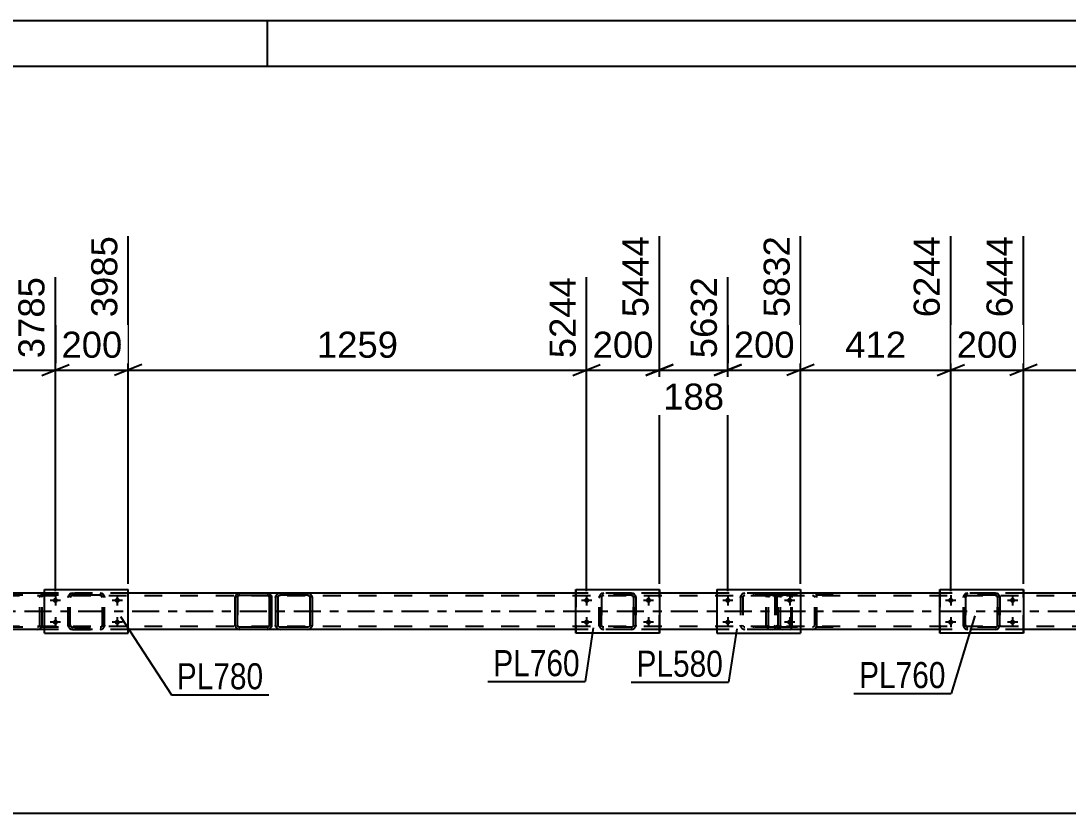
# Model space of a CAD drawing. Header units: millimetres. Extents: x -36 to 805, y -409 to 185.
# Drawn here: x 148.1 to 263.1, y 98.3 to 185.3 of the extents above; entities that cross this region are included whole.
import ezdxf

# ---------------------------------------------------------------- set-up
doc = ezdxf.new("R2010")
doc.units = ezdxf.units.MM
doc.linetypes.add('DXK_LINE_DOT2', pattern=[3.9198, 1.9599, -1.9599])
doc.linetypes.add('DXK_LINE_DOT3', pattern=[5.9187, 2.979, -0.9799, 0.9799, -0.9799])
doc.styles.add('Arial', font='ARIAL.TTF', dxfattribs={"height": 0.2})
doc.styles.add('Arial Narrow', font='ARIALN.TTF', dxfattribs={"height": 0.2})

# ---------------------------------------------------------------- blocks, each defined once
blk = doc.blocks.new('Unknown-203724355-1135')
at = {"color": 5, "linetype": 'Continuous'}
for p, q in [((805.14, 185.3), (-35.86, 185.3)), ((175.14, 180.3), (175.14, 185.3)), ((800.14, 180.3), (-30.86, 180.3))]:
    blk.add_line(p, q, dxfattribs=at)
blk = doc.blocks.new('Part-203724355-2757 - 2525')
at = {"color": 2, "linetype": 'Continuous'}
for p, q in [((209.01, 118.05), (209.01, 122.85)), ((209.01, 122.85), (209.01, 122.85)), ((209.01, 122.85), (218.21, 122.85)), ((218.21, 122.85), (218.21, 118.05)), ((209.01, 118.05), (209.01, 118.05)), ((218.21, 118.05), (209.01, 118.05))]:
    blk.add_line(p, q, dxfattribs=at)
at = {"color": 7, "linetype": 'DXK_LINE_DOT2'}
for p, q in [((209.01, 122.85), (209.01, 118.05)), ((209.01, 122.85), (209.01, 122.85)), ((218.21, 118.05), (218.21, 122.85)), ((209.01, 118.05), (209.01, 118.05))]:
    blk.add_line(p, q, dxfattribs=at)
blk = doc.blocks.new('Part-203724355-2629 - 2525')
at = {"color": 7, "linetype": 'DXK_LINE_DOT2'}
for p, q in [((232.54, 122.45), (228.48, 122.45)), ((232.54, 122.21), (228.48, 122.21)), ((229.98, 122.16), (229.95, 121.97)), ((229.95, 118.93), (229.95, 121.97)), ((230.2, 121.97), (230.22, 122.07)), ((230.2, 118.93), (230.2, 121.97)), ((230.22, 122.07), (230.27, 122.14)), ((230.45, 122.45), (230.26, 122.42)), ((230.27, 122.14), (230.35, 122.2)), ((230.35, 122.2), (230.45, 122.21)), ((231.26, 122.21), (231.26, 122.45)), ((232.64, 122.42), (232.54, 122.45)), ((232.54, 122.21), (232.59, 122.2)), ((232.59, 122.2), (232.64, 122.14)), ((232.73, 122.31), (232.64, 122.42)), ((232.64, 122.14), (232.67, 122.07)), ((232.67, 122.07), (232.68, 121.97)), ((232.68, 118.93), (232.68, 121.97)), ((232.79, 122.16), (232.73, 122.31)), ((232.81, 121.97), (232.79, 122.16)), ((232.81, 118.93), (232.81, 121.97)), ((232.54, 118.69), (228.48, 118.69)), ((229.95, 118.93), (229.98, 118.75)), ((230.22, 118.84), (230.2, 118.93)), ((230.27, 118.77), (230.22, 118.84)), ((230.35, 118.71), (230.27, 118.77)), ((230.45, 118.69), (230.35, 118.71)), ((231.26, 118.45), (231.26, 118.69)), ((232.59, 118.71), (232.54, 118.69)), ((232.64, 118.77), (232.59, 118.71)), ((232.67, 118.84), (232.64, 118.77)), ((232.64, 118.49), (232.73, 118.6)), ((232.68, 118.93), (232.67, 118.84)), ((232.73, 118.6), (232.79, 118.75)), ((232.79, 118.75), (232.81, 118.93)), ((232.54, 118.45), (228.48, 118.45)), ((230.26, 118.49), (230.45, 118.45)), ((232.54, 118.45), (232.64, 118.49))]:
    blk.add_line(p, q, dxfattribs=at)
for centre, start, end in [((230.43, 121.96), 111.1941, 156.1506), ((230.43, 118.95), 203.8494, 248.8059)]:
    blk.add_arc(centre, 0.492, start, end, dxfattribs=at)
blk = doc.blocks.new('Part-203724355-2536 - 2525')
at = {"color": 2, "linetype": 'Continuous'}
for p, q in [((171.6, 121.97), (171.64, 122.16)), ((171.6, 121.97), (171.61, 121.97)), ((171.6, 118.93), (171.6, 121.97)), ((171.64, 122.16), (171.61, 121.97)), ((171.61, 118.93), (171.61, 121.97)), ((171.85, 121.97), (171.87, 122.07)), ((171.85, 118.93), (171.85, 121.97)), ((171.87, 122.07), (171.92, 122.14)), ((171.9, 122.42), (172.08, 122.45)), ((172.09, 122.45), (171.9, 122.42)), ((171.9, 122.42), (171.9, 122.42)), ((171.92, 122.14), (172, 122.2)), ((172, 122.2), (172.09, 122.21)), ((175.13, 122.45), (172.08, 122.45)), ((172.09, 122.21), (175.13, 122.21)), ((175.21, 122.2), (175.12, 122.21)), ((175.31, 122.42), (175.13, 122.45)), ((175.13, 122.21), (175.22, 122.2)), ((175.21, 122.2), (175.22, 122.2)), ((175.29, 122.14), (175.21, 122.2)), ((175.22, 122.2), (175.3, 122.14)), ((175.34, 122.07), (175.29, 122.14)), ((175.3, 122.14), (175.35, 122.07)), ((175.36, 121.97), (175.34, 122.07)), ((175.35, 122.07), (175.37, 121.97)), ((175.37, 121.97), (175.36, 121.97)), ((175.36, 121.97), (175.36, 118.93)), ((175.37, 118.93), (175.37, 121.97)), ((175.61, 121.97), (175.57, 122.16)), ((175.61, 118.93), (175.61, 121.97)), ((171.61, 118.93), (171.6, 118.93)), ((171.64, 118.75), (171.6, 118.93)), ((171.61, 118.93), (171.64, 118.75)), ((171.87, 118.84), (171.85, 118.93)), ((171.92, 118.77), (171.87, 118.84)), ((172, 118.71), (171.92, 118.77)), ((172.09, 118.69), (172, 118.71)), ((175.13, 118.69), (172.09, 118.69)), ((175.12, 118.69), (175.21, 118.71)), ((175.22, 118.71), (175.13, 118.69)), ((175.21, 118.71), (175.29, 118.77)), ((175.21, 118.71), (175.22, 118.71)), ((175.3, 118.77), (175.22, 118.71)), ((175.29, 118.77), (175.34, 118.84)), ((175.35, 118.84), (175.3, 118.77)), ((175.34, 118.84), (175.36, 118.93)), ((175.37, 118.93), (175.35, 118.84)), ((175.36, 118.93), (175.37, 118.93)), ((175.57, 118.75), (175.61, 118.93)), ((171.9, 118.49), (171.9, 118.49)), ((172.08, 118.45), (171.9, 118.49)), ((171.9, 118.49), (172.09, 118.45)), ((175.13, 118.45), (172.08, 118.45)), ((175.13, 118.45), (175.31, 118.49))]:
    blk.add_line(p, q, dxfattribs=at)
at = {"color": 7, "linetype": 'DXK_LINE_DOT2'}
for p, q in [((171.86, 122.07), (171.84, 121.97)), ((171.85, 121.97), (171.84, 121.97)), ((171.84, 121.97), (171.84, 118.93)), ((171.91, 122.14), (171.86, 122.07)), ((171.99, 122.2), (171.91, 122.14)), ((172.08, 122.21), (171.99, 122.2)), ((172.08, 122.21), (172.09, 122.21)), ((172.09, 122.21), (172.08, 122.21)), ((175.12, 122.45), (175.31, 122.42)), ((175.57, 122.16), (175.6, 121.97)), ((175.61, 121.97), (175.6, 121.97)), ((175.6, 121.97), (175.6, 118.93)), ((171.84, 118.93), (171.85, 118.93)), ((171.84, 118.93), (171.86, 118.84)), ((171.86, 118.84), (171.91, 118.77)), ((171.91, 118.77), (171.99, 118.71)), ((171.99, 118.71), (172.08, 118.69)), ((172.08, 118.69), (172.09, 118.69)), ((172.09, 118.69), (172.08, 118.69)), ((175.6, 118.93), (175.57, 118.75)), ((175.6, 118.93), (175.61, 118.93)), ((175.31, 118.49), (175.12, 118.45))]:
    blk.add_line(p, q, dxfattribs=at)
at = {"color": 2, "linetype": 'Continuous'}
for centre, start, end in [((172.08, 121.97), 112.5, 157.5), ((172.09, 121.97), 112.5, 157.5), ((175.13, 121.97), 22.5, 67.5), ((172.08, 118.93), 202.5, 247.5), ((172.09, 118.93), 202.5, 247.5), ((175.13, 118.93), 292.5, 337.5)]:
    blk.add_arc(centre, 0.48, start, end, dxfattribs=at)
at = {"color": 7, "linetype": 'DXK_LINE_DOT2'}
for centre, start, end in [((175.12, 121.97), 22.5, 67.5), ((175.12, 118.93), 292.5, 337.5)]:
    blk.add_arc(centre, 0.48, start, end, dxfattribs=at)
blk = doc.blocks.new('Part-203724355-2773 - 2525')
at = {"color": 2, "linetype": 'Continuous'}
for p, q in [((224.52, 122.85), (224.52, 118.05)), ((224.52, 122.85), (233.72, 122.85)), ((233.72, 122.85), (233.72, 118.05)), ((224.52, 118.05), (233.72, 118.05))]:
    blk.add_line(p, q, dxfattribs=at)
blk = doc.blocks.new('Bolt-203724355-2582 - 2525')
at = {"linetype": 'Continuous'}
for points in [[(151.84, 121.37, -1), (151.84, 121.93, -1)], [(158.64, 121.37, -1), (158.64, 121.93, -1)], [(151.84, 118.97, -1), (151.84, 119.53, -1)], [(158.64, 118.97, -1), (158.64, 119.53, -1)]]:
    blk.add_hatch(color=1, dxfattribs=at).paths.add_polyline_path(points)
at = {"color": 1, "linetype": 'Continuous'}
for p, q in [((151.84, 122.21), (151.84, 121.09)), ((158.64, 122.21), (158.64, 121.09)), ((152.4, 121.65), (151.28, 121.65)), ((159.2, 121.65), (158.08, 121.65)), ((151.84, 119.81), (151.84, 118.69)), ((158.64, 119.81), (158.64, 118.69)), ((152.4, 119.25), (151.28, 119.25)), ((159.2, 119.25), (158.08, 119.25))]:
    blk.add_line(p, q, dxfattribs=at)
blk = doc.blocks.new('Part-203724355-2758 - 2525')
at = {"color": 7, "linetype": 'DXK_LINE_DOT2'}
for p, q in [((227.12, 121.97), (227.16, 122.16)), ((227.16, 122.16), (227.12, 121.97)), ((227.12, 121.97), (227.12, 118.93)), ((227.36, 121.97), (227.38, 122.07)), ((227.36, 121.97), (227.36, 118.93)), ((227.38, 122.07), (227.43, 122.14)), ((227.41, 122.42), (227.6, 122.45)), ((227.6, 122.45), (227.41, 122.42)), ((227.43, 122.14), (227.51, 122.2)), ((227.51, 122.2), (227.6, 122.21)), ((230.64, 122.45), (227.6, 122.45)), ((230.64, 122.21), (227.6, 122.21)), ((230.64, 122.45), (230.82, 122.42)), ((230.82, 122.42), (230.64, 122.45)), ((230.64, 122.21), (230.73, 122.2)), ((230.73, 122.2), (230.81, 122.14)), ((230.81, 122.14), (230.86, 122.07)), ((230.86, 122.07), (230.88, 121.97)), ((230.88, 121.97), (230.88, 118.93)), ((231.08, 122.16), (231.12, 121.97)), ((231.12, 121.97), (231.08, 122.16)), ((231.12, 121.97), (231.12, 118.93)), ((227.16, 118.75), (227.12, 118.93)), ((227.12, 118.93), (227.16, 118.75)), ((227.38, 118.84), (227.36, 118.93)), ((227.43, 118.77), (227.38, 118.84)), ((227.51, 118.71), (227.43, 118.77)), ((227.6, 118.69), (227.51, 118.71)), ((230.64, 118.69), (227.6, 118.69)), ((230.73, 118.71), (230.64, 118.69)), ((230.81, 118.77), (230.73, 118.71)), ((230.86, 118.84), (230.81, 118.77)), ((230.88, 118.93), (230.86, 118.84)), ((231.12, 118.93), (231.08, 118.75)), ((231.08, 118.75), (231.12, 118.93)), ((227.6, 118.45), (227.41, 118.49)), ((227.41, 118.49), (227.6, 118.45)), ((230.64, 118.45), (227.6, 118.45)), ((230.82, 118.49), (230.64, 118.45)), ((230.64, 118.45), (230.82, 118.49))]:
    blk.add_line(p, q, dxfattribs=at)
at = {"color": 7, "linetype": 'DXK_LINE_DOT3'}
blk.add_line((229.12, 120.45), (229.12, 120.45), dxfattribs=at)
at = {"color": 7, "linetype": 'DXK_LINE_DOT2'}
for centre, start, end in [((227.6, 121.97), 112.5, 157.5), ((227.6, 121.97), 112.5, 157.5), ((230.64, 121.97), 22.5, 67.5), ((230.64, 121.97), 22.5, 67.5), ((227.6, 118.93), 202.5, 247.5), ((227.6, 118.93), 202.5, 247.5), ((230.64, 118.93), 292.5, 337.5), ((230.64, 118.93), 292.5, 337.5)]:
    blk.add_arc(centre, 0.48, start, end, dxfattribs=at)
blk = doc.blocks.new('Part-203724355-2695 - 2525')
at = {"color": 2, "linetype": 'Continuous'}
for p, q in [((150.64, 118.05), (150.64, 122.85)), ((150.64, 122.85), (159.84, 122.85)), ((159.84, 118.05), (159.84, 122.85)), ((150.64, 118.05), (159.84, 118.05))]:
    blk.add_line(p, q, dxfattribs=at)
blk = doc.blocks.new('Part-203724355-2636 - 2525')
at = {"color": 7, "linetype": 'DXK_LINE_DOT2'}
for p, q in [((146.16, 122.11), (146.13, 121.97)), ((146.13, 118.93), (146.13, 121.97)), ((146.17, 122.16), (146.16, 122.11)), ((146.39, 121.97), (146.41, 122.07)), ((146.39, 118.93), (146.39, 121.97)), ((146.41, 122.07), (146.46, 122.14)), ((146.64, 122.45), (146.45, 122.42)), ((146.46, 122.14), (146.54, 122.2)), ((146.54, 122.2), (146.64, 122.21)), ((152.18, 122.45), (146.64, 122.45)), ((152.18, 122.21), (146.64, 122.21)), ((150.07, 122.42), (149.88, 122.45)), ((149.88, 122.21), (149.97, 122.2)), ((149.97, 122.2), (150.06, 122.14)), ((150.06, 122.14), (150.11, 122.07)), ((150.11, 122.07), (150.13, 121.97)), ((150.13, 118.93), (150.13, 121.97)), ((150.36, 122.11), (150.35, 122.16)), ((150.39, 121.97), (150.36, 122.11)), ((150.39, 118.93), (150.39, 121.97)), ((146.13, 118.93), (146.15, 118.85)), ((146.15, 118.85), (146.17, 118.75)), ((146.4, 118.87), (146.39, 118.93)), ((146.41, 118.84), (146.4, 118.87)), ((146.46, 118.77), (146.41, 118.84)), ((146.54, 118.71), (146.46, 118.77)), ((146.64, 118.69), (146.54, 118.71)), ((152.18, 118.69), (146.64, 118.69)), ((149.97, 118.71), (149.88, 118.69)), ((150.06, 118.77), (149.97, 118.71)), ((150.11, 118.84), (150.06, 118.77)), ((150.11, 118.84), (150.12, 118.87)), ((150.12, 118.87), (150.13, 118.93)), ((150.35, 118.75), (150.37, 118.85)), ((150.37, 118.85), (150.39, 118.93)), ((146.45, 118.49), (146.64, 118.45)), ((152.18, 118.45), (146.64, 118.45)), ((149.88, 118.45), (150.07, 118.49))]:
    blk.add_line(p, q, dxfattribs=at)
for centre, start, end in [((146.62, 121.95), 110.7583, 155.68), ((149.9, 118.96), 290.7583, 335.68)]:
    blk.add_arc(centre, 0.496, start, end, dxfattribs=at)
blk = doc.blocks.new('Part-203724355-2637 - 2525')
at = {"color": 7, "linetype": 'DXK_LINE_DOT2'}
for p, q in [((231.3, 122.16), (231.26, 121.97)), ((231.26, 118.93), (231.26, 121.97)), ((231.52, 121.97), (231.54, 122.07)), ((231.52, 118.93), (231.52, 121.97)), ((231.54, 122.07), (231.59, 122.14)), ((231.78, 122.45), (231.58, 122.42)), ((231.59, 122.14), (231.68, 122.2)), ((231.68, 122.2), (231.78, 122.21)), ((237.31, 122.45), (231.78, 122.45)), ((237.31, 122.21), (231.78, 122.21)), ((235.21, 122.42), (235.01, 122.45)), ((235.01, 122.21), (235.11, 122.2)), ((235.11, 122.2), (235.19, 122.14)), ((235.19, 122.14), (235.25, 122.07)), ((235.25, 122.07), (235.27, 121.97)), ((235.27, 118.93), (235.27, 121.97)), ((235.49, 122.11), (235.48, 122.16)), ((235.52, 121.97), (235.49, 122.11)), ((235.52, 118.93), (235.52, 121.97)), ((231.26, 118.93), (231.3, 118.75)), ((231.54, 118.84), (231.52, 118.93)), ((231.59, 118.77), (231.54, 118.84)), ((231.68, 118.71), (231.59, 118.77)), ((231.78, 118.69), (231.68, 118.71)), ((237.31, 118.69), (231.78, 118.69)), ((235.11, 118.71), (235.01, 118.69)), ((235.19, 118.77), (235.11, 118.71)), ((235.25, 118.84), (235.19, 118.77)), ((235.25, 118.87), (235.27, 118.93)), ((235.25, 118.84), (235.25, 118.87)), ((235.48, 118.75), (235.5, 118.85)), ((235.5, 118.85), (235.52, 118.93)), ((231.58, 118.49), (231.78, 118.45)), ((237.31, 118.45), (231.78, 118.45)), ((235.01, 118.45), (235.21, 118.49))]:
    blk.add_line(p, q, dxfattribs=at)
for centre, start, end in [((231.76, 121.95), 110.7583, 155.68), ((231.76, 118.96), 204.32, 249.2417), ((235.03, 118.96), 290.7583, 335.68)]:
    blk.add_arc(centre, 0.496, start, end, dxfattribs=at)
blk = doc.blocks.new('Part-203724355-2652 - 2525')
at = {"color": 7, "linetype": 'DXK_LINE_DOT2'}
for p, q in [((716.28, 122.13), (0.46, 122.13)), ((159.84, 122.45), (150.64, 122.45)), ((175.13, 122.45), (172.09, 122.45)), ((179.56, 122.45), (176.52, 122.45)), ((218.21, 122.45), (209.01, 122.45)), ((233.72, 122.45), (224.52, 122.45)), ((258.21, 122.45), (249.01, 122.45)), ((716.28, 118.77), (0.46, 118.77)), ((159.84, 118.45), (150.64, 118.45)), ((175.13, 118.45), (172.09, 118.45)), ((179.56, 118.45), (176.52, 118.45)), ((218.21, 118.45), (209.01, 118.45)), ((233.72, 118.45), (224.52, 118.45)), ((258.21, 118.45), (249.01, 118.45))]:
    blk.add_line(p, q, dxfattribs=at)
at = {"color": 2, "linetype": 'Continuous'}
for p, q in [((150.64, 122.45), (138.31, 122.45)), ((172.09, 122.45), (159.84, 122.45)), ((176.52, 122.45), (175.13, 122.45)), ((209.01, 122.45), (179.56, 122.45)), ((224.52, 122.45), (218.21, 122.45)), ((249.01, 122.45), (233.72, 122.45)), ((275.6, 122.45), (258.21, 122.45)), ((150.64, 118.45), (138.31, 118.45)), ((172.09, 118.45), (159.84, 118.45)), ((176.52, 118.45), (175.13, 118.45)), ((209.01, 118.45), (179.56, 118.45)), ((224.52, 118.45), (218.21, 118.45)), ((249.01, 118.45), (233.72, 118.45)), ((275.6, 118.45), (258.21, 118.45))]:
    blk.add_line(p, q, dxfattribs=at)
at = {"color": 7, "linetype": 'DXK_LINE_DOT3'}
blk.add_line((0.46, 120.45), (716.28, 120.45), dxfattribs=at)
blk = doc.blocks.new('Part-203724355-2876 - 2525')
at = {"color": 7, "linetype": 'DXK_LINE_DOT2'}
for p, q in [((251.6, 121.97), (251.64, 122.16)), ((251.6, 121.97), (251.61, 121.97)), ((251.6, 118.93), (251.6, 121.97)), ((251.64, 122.16), (251.61, 121.97)), ((251.61, 118.93), (251.61, 121.97)), ((251.86, 122.07), (251.84, 121.97)), ((251.85, 121.97), (251.84, 121.97)), ((251.84, 121.97), (251.84, 118.93)), ((251.85, 121.97), (251.87, 122.07)), ((251.85, 118.93), (251.85, 121.97)), ((251.91, 122.14), (251.86, 122.07)), ((251.87, 122.07), (251.92, 122.14)), ((251.9, 122.42), (252.08, 122.45)), ((252.09, 122.45), (251.9, 122.42)), ((251.9, 122.42), (251.9, 122.42)), ((251.99, 122.2), (251.91, 122.14)), ((251.92, 122.14), (252, 122.2)), ((252.08, 122.21), (251.99, 122.2)), ((252, 122.2), (252.09, 122.21)), ((255.13, 122.45), (252.08, 122.45)), ((255.13, 122.21), (252.08, 122.21)), ((255.12, 122.45), (255.31, 122.42)), ((255.21, 122.2), (255.12, 122.21)), ((255.31, 122.42), (255.13, 122.45)), ((255.13, 122.21), (255.22, 122.2)), ((255.21, 122.2), (255.22, 122.2)), ((255.29, 122.14), (255.21, 122.2)), ((255.22, 122.2), (255.3, 122.14)), ((255.34, 122.07), (255.29, 122.14)), ((255.3, 122.14), (255.35, 122.07)), ((255.36, 121.97), (255.34, 122.07)), ((255.35, 122.07), (255.37, 121.97)), ((255.37, 121.97), (255.36, 121.97)), ((255.36, 121.97), (255.36, 118.93)), ((255.37, 118.93), (255.37, 121.97)), ((255.57, 122.16), (255.6, 121.97)), ((255.61, 121.97), (255.57, 122.16)), ((255.61, 121.97), (255.6, 121.97)), ((255.6, 121.97), (255.6, 118.93)), ((255.61, 118.93), (255.61, 121.97)), ((251.61, 118.93), (251.6, 118.93)), ((251.64, 118.75), (251.6, 118.93)), ((251.61, 118.93), (251.64, 118.75)), ((251.84, 118.93), (251.85, 118.93)), ((251.84, 118.93), (251.86, 118.84)), ((251.87, 118.84), (251.85, 118.93)), ((251.86, 118.84), (251.91, 118.77)), ((251.92, 118.77), (251.87, 118.84)), ((251.91, 118.77), (251.99, 118.71)), ((252, 118.71), (251.92, 118.77)), ((251.99, 118.71), (252.08, 118.69)), ((252.09, 118.69), (252, 118.71)), ((255.13, 118.69), (252.08, 118.69)), ((255.12, 118.69), (255.21, 118.71)), ((255.22, 118.71), (255.13, 118.69)), ((255.21, 118.71), (255.29, 118.77)), ((255.21, 118.71), (255.22, 118.71)), ((255.3, 118.77), (255.22, 118.71)), ((255.29, 118.77), (255.34, 118.84)), ((255.35, 118.84), (255.3, 118.77)), ((255.34, 118.84), (255.36, 118.93)), ((255.37, 118.93), (255.35, 118.84)), ((255.36, 118.93), (255.37, 118.93)), ((255.6, 118.93), (255.57, 118.75)), ((255.57, 118.75), (255.61, 118.93)), ((255.6, 118.93), (255.61, 118.93)), ((251.9, 118.49), (251.9, 118.49)), ((252.08, 118.45), (251.9, 118.49)), ((251.9, 118.49), (252.09, 118.45)), ((255.13, 118.45), (252.08, 118.45)), ((255.31, 118.49), (255.12, 118.45)), ((255.13, 118.45), (255.31, 118.49))]:
    blk.add_line(p, q, dxfattribs=at)
at = {"color": 7, "linetype": 'DXK_LINE_DOT3'}
blk.add_line((253.61, 120.45), (253.6, 120.45), dxfattribs=at)
at = {"color": 7, "linetype": 'DXK_LINE_DOT2'}
for centre, start, end in [((252.08, 121.97), 112.5, 157.5), ((252.09, 121.97), 112.5, 157.5), ((255.12, 121.97), 22.5, 67.5), ((255.13, 121.97), 22.5, 67.5), ((252.08, 118.93), 202.5, 247.5), ((252.09, 118.93), 202.5, 247.5), ((255.12, 118.93), 292.5, 337.5), ((255.13, 118.93), 292.5, 337.5)]:
    blk.add_arc(centre, 0.48, start, end, dxfattribs=at)
blk = doc.blocks.new('Part-203724355-2752 - 2525')
at = {"color": 2, "linetype": 'Continuous'}
for p, q in [((176.07, 122.16), (176.04, 121.97)), ((176.04, 121.97), (176.04, 118.93)), ((176.28, 121.97), (176.3, 122.07)), ((176.28, 121.97), (176.28, 118.93)), ((176.3, 122.07), (176.35, 122.14)), ((176.52, 122.45), (176.33, 122.42)), ((176.35, 122.14), (176.43, 122.2)), ((176.43, 122.2), (176.52, 122.21)), ((179.56, 122.45), (176.52, 122.45)), ((179.56, 122.21), (176.52, 122.21)), ((179.74, 122.42), (179.56, 122.45)), ((179.56, 122.21), (179.65, 122.2)), ((179.65, 122.2), (179.73, 122.14)), ((179.73, 122.14), (179.78, 122.07)), ((179.78, 122.07), (179.8, 121.97)), ((179.8, 121.97), (179.8, 118.93)), ((180.04, 121.97), (180, 122.16)), ((180.04, 121.97), (180.04, 118.93)), ((176.04, 118.93), (176.07, 118.75)), ((176.3, 118.84), (176.28, 118.93)), ((176.35, 118.77), (176.3, 118.84)), ((176.43, 118.71), (176.35, 118.77)), ((176.52, 118.69), (176.43, 118.71)), ((179.56, 118.69), (176.52, 118.69)), ((179.65, 118.71), (179.56, 118.69)), ((179.73, 118.77), (179.65, 118.71)), ((179.78, 118.84), (179.73, 118.77)), ((179.8, 118.93), (179.78, 118.84)), ((180, 118.75), (180.04, 118.93)), ((176.33, 118.49), (176.52, 118.45)), ((179.56, 118.45), (176.52, 118.45)), ((179.56, 118.45), (179.74, 118.49))]:
    blk.add_line(p, q, dxfattribs=at)
at = {"color": 7, "linetype": 'DXK_LINE_DOT2'}
for p, q in [((176.04, 121.97), (176.07, 122.16)), ((176.33, 122.42), (176.52, 122.45)), ((179.56, 122.45), (179.74, 122.42)), ((180, 122.16), (180.04, 121.97)), ((176.07, 118.75), (176.04, 118.93)), ((180.04, 118.93), (180, 118.75)), ((176.52, 118.45), (176.33, 118.49)), ((179.74, 118.49), (179.56, 118.45))]:
    blk.add_line(p, q, dxfattribs=at)
at = {"color": 2, "linetype": 'Continuous'}
for centre, start, end in [((176.52, 121.97), 112.5, 157.5), ((179.56, 121.97), 22.5, 67.5), ((176.52, 118.93), 202.5, 247.5), ((179.56, 118.93), 292.5, 337.5)]:
    blk.add_arc(centre, 0.48, start, end, dxfattribs=at)
at = {"color": 7, "linetype": 'DXK_LINE_DOT2'}
for centre, start, end in [((176.52, 121.97), 112.5, 157.5), ((179.56, 121.97), 22.5, 67.5), ((176.52, 118.93), 202.5, 247.5), ((179.56, 118.93), 292.5, 337.5)]:
    blk.add_arc(centre, 0.48, start, end, dxfattribs=at)
blk = doc.blocks.new('Part-203724355-2839 - 2525')
at = {"color": 7, "linetype": 'DXK_LINE_DOT2'}
for p, q in [((153.24, 121.97), (153.28, 122.16)), ((153.28, 122.16), (153.24, 121.97)), ((153.24, 118.93), (153.24, 121.97)), ((153.48, 121.97), (153.5, 122.07)), ((153.5, 122.07), (153.48, 121.97)), ((153.48, 118.93), (153.48, 121.97)), ((153.5, 122.07), (153.55, 122.14)), ((153.55, 122.14), (153.5, 122.07)), ((153.54, 122.42), (153.72, 122.45)), ((153.72, 122.45), (153.54, 122.42)), ((153.55, 122.14), (153.63, 122.2)), ((153.63, 122.2), (153.55, 122.14)), ((153.63, 122.2), (153.72, 122.21)), ((153.72, 122.21), (153.63, 122.2)), ((153.72, 122.45), (156.76, 122.45)), ((153.72, 122.45), (153.72, 122.45)), ((153.72, 122.45), (156.76, 122.45)), ((153.72, 122.21), (156.76, 122.21)), ((153.72, 122.21), (153.72, 122.21)), ((156.76, 122.21), (153.72, 122.21)), ((156.76, 122.45), (156.76, 122.45)), ((156.76, 122.45), (156.94, 122.42)), ((156.94, 122.42), (156.76, 122.45)), ((156.76, 122.21), (156.76, 122.21)), ((156.76, 122.21), (156.85, 122.2)), ((156.85, 122.2), (156.76, 122.21)), ((156.85, 122.2), (156.93, 122.14)), ((156.93, 122.14), (156.85, 122.2)), ((156.93, 122.14), (156.98, 122.07)), ((156.98, 122.07), (156.93, 122.14)), ((156.98, 122.07), (157, 121.97)), ((157, 121.97), (156.98, 122.07)), ((157, 118.93), (157, 121.97)), ((157.2, 122.16), (157.24, 121.97)), ((157.24, 121.97), (157.2, 122.16)), ((157.24, 118.93), (157.24, 121.97)), ((153.28, 118.75), (153.24, 118.93)), ((153.24, 118.93), (153.28, 118.75)), ((153.5, 118.84), (153.48, 118.93)), ((153.48, 118.93), (153.5, 118.84)), ((153.55, 118.77), (153.5, 118.84)), ((153.5, 118.84), (153.55, 118.77)), ((153.63, 118.71), (153.55, 118.77)), ((153.55, 118.77), (153.63, 118.71)), ((153.72, 118.69), (153.63, 118.71)), ((153.63, 118.71), (153.72, 118.69)), ((153.72, 118.69), (156.76, 118.69)), ((153.72, 118.69), (153.72, 118.69)), ((153.72, 118.69), (156.76, 118.69)), ((156.85, 118.71), (156.76, 118.69)), ((156.76, 118.69), (156.85, 118.71)), ((156.76, 118.69), (156.76, 118.69)), ((156.93, 118.77), (156.85, 118.71)), ((156.85, 118.71), (156.93, 118.77)), ((156.98, 118.84), (156.93, 118.77)), ((156.93, 118.77), (156.98, 118.84)), ((157, 118.93), (156.98, 118.84)), ((156.98, 118.84), (157, 118.93)), ((157.24, 118.93), (157.2, 118.75)), ((157.2, 118.75), (157.24, 118.93)), ((153.72, 118.45), (153.54, 118.49)), ((153.54, 118.49), (153.72, 118.45)), ((153.72, 118.45), (156.76, 118.45)), ((153.72, 118.45), (153.72, 118.45)), ((153.72, 118.45), (156.76, 118.45)), ((156.94, 118.49), (156.76, 118.45)), ((156.76, 118.45), (156.94, 118.49)), ((156.76, 118.45), (156.76, 118.45))]:
    blk.add_line(p, q, dxfattribs=at)
at = {"color": 7, "linetype": 'DXK_LINE_DOT3'}
blk.add_line((155.24, 120.45), (155.24, 120.45), dxfattribs=at)
at = {"color": 7, "linetype": 'DXK_LINE_DOT2'}
for centre, start, end in [((153.72, 121.97), 112.5, 157.5), ((153.72, 121.97), 112.5, 157.5), ((156.76, 121.97), 22.5, 67.5), ((156.76, 121.97), 22.5, 67.5), ((153.72, 118.93), 202.5, 247.5), ((153.72, 118.93), 202.5, 247.5), ((156.76, 118.93), 292.5, 337.5), ((156.76, 118.93), 292.5, 337.5)]:
    blk.add_arc(centre, 0.48, start, end, dxfattribs=at)
blk = doc.blocks.new('Bolt-203724355-2847 - 2525')
at = {"linetype": 'Continuous'}
for points in [[(209.93, 121.65), (209.94, 121.71), (209.95, 121.77), (209.98, 121.82), (210.02, 121.86), (210.07, 121.9), (210.12, 121.92), (210.18, 121.93), (210.24, 121.93), (210.3, 121.92), (210.35, 121.9), (210.4, 121.86), (210.44, 121.82), (210.46, 121.77), (210.48, 121.71), (210.49, 121.65), (210.48, 121.6), (210.46, 121.54), (210.44, 121.49), (210.4, 121.45), (210.35, 121.41), (210.3, 121.39), (210.24, 121.38), (210.18, 121.38), (210.12, 121.39), (210.07, 121.41), (210.02, 121.45), (209.98, 121.49), (209.95, 121.54), (209.94, 121.6)], [(216.73, 121.65), (216.74, 121.71), (216.75, 121.77), (216.78, 121.82), (216.82, 121.86), (216.87, 121.9), (216.92, 121.92), (216.98, 121.93), (217.04, 121.93), (217.1, 121.92), (217.15, 121.9), (217.2, 121.86), (217.24, 121.82), (217.26, 121.77), (217.28, 121.71), (217.29, 121.65), (217.28, 121.6), (217.26, 121.54), (217.24, 121.49), (217.2, 121.45), (217.15, 121.41), (217.1, 121.39), (217.04, 121.38), (216.98, 121.38), (216.92, 121.39), (216.87, 121.41), (216.82, 121.45), (216.78, 121.49), (216.75, 121.54), (216.74, 121.6)], [(209.93, 119.25), (209.94, 119.31), (209.95, 119.37), (209.98, 119.42), (210.02, 119.46), (210.07, 119.5), (210.12, 119.52), (210.18, 119.53), (210.24, 119.53), (210.3, 119.52), (210.35, 119.5), (210.4, 119.46), (210.44, 119.42), (210.46, 119.37), (210.48, 119.31), (210.49, 119.25), (210.48, 119.2), (210.46, 119.14), (210.44, 119.09), (210.4, 119.05), (210.35, 119.01), (210.3, 118.99), (210.24, 118.98), (210.18, 118.98), (210.12, 118.99), (210.07, 119.01), (210.02, 119.05), (209.98, 119.09), (209.95, 119.14), (209.94, 119.2)], [(216.73, 119.25), (216.74, 119.31), (216.75, 119.37), (216.78, 119.42), (216.82, 119.46), (216.87, 119.5), (216.92, 119.52), (216.98, 119.53), (217.04, 119.53), (217.1, 119.52), (217.15, 119.5), (217.2, 119.46), (217.24, 119.42), (217.26, 119.37), (217.28, 119.31), (217.29, 119.25), (217.28, 119.2), (217.26, 119.14), (217.24, 119.09), (217.2, 119.05), (217.15, 119.01), (217.1, 118.99), (217.04, 118.98), (216.98, 118.98), (216.92, 118.99), (216.87, 119.01), (216.82, 119.05), (216.78, 119.09), (216.75, 119.14), (216.74, 119.2)]]:
    blk.add_hatch(color=1, dxfattribs=at).paths.add_polyline_path(points)
at = {"color": 1, "linetype": 'Continuous'}
for p, q in [((210.21, 122.21), (210.21, 121.09)), ((217.01, 122.21), (217.01, 121.09)), ((210.77, 121.65), (209.65, 121.65)), ((217.57, 121.65), (216.45, 121.65)), ((210.21, 119.81), (210.21, 118.69)), ((217.01, 119.81), (217.01, 118.69)), ((210.77, 119.25), (209.65, 119.25)), ((217.57, 119.25), (216.45, 119.25))]:
    blk.add_line(p, q, dxfattribs=at)
blk = doc.blocks.new('Bolt-203724355-2848 - 2525')
at = {"linetype": 'Continuous'}
for points in [[(225.72, 121.37, -1), (225.72, 121.93, -1)], [(232.52, 121.37, -1), (232.52, 121.93, -1)], [(225.72, 118.97, -1), (225.72, 119.53, -1)], [(232.52, 118.97, -1), (232.52, 119.53, -1)]]:
    blk.add_hatch(color=1, dxfattribs=at).paths.add_polyline_path(points)
at = {"color": 1, "linetype": 'Continuous'}
for p, q in [((225.72, 122.21), (225.72, 121.09)), ((232.52, 122.21), (232.52, 121.09)), ((226.28, 121.65), (225.16, 121.65)), ((233.08, 121.65), (231.96, 121.65)), ((225.72, 119.81), (225.72, 118.69)), ((232.52, 119.81), (232.52, 118.69)), ((226.28, 119.25), (225.16, 119.25)), ((233.08, 119.25), (231.96, 119.25))]:
    blk.add_line(p, q, dxfattribs=at)
blk = doc.blocks.new('Bolt-203724355-2849 - 2525')
at = {"linetype": 'Continuous'}
for points in [[(249.93, 121.65), (249.93, 121.71), (249.95, 121.77), (249.98, 121.82), (250.02, 121.86), (250.07, 121.9), (250.12, 121.92), (250.18, 121.93), (250.24, 121.93), (250.29, 121.92), (250.35, 121.9), (250.4, 121.86), (250.43, 121.82), (250.46, 121.77), (250.48, 121.71), (250.49, 121.65), (250.48, 121.6), (250.46, 121.54), (250.43, 121.49), (250.4, 121.45), (250.35, 121.41), (250.29, 121.39), (250.24, 121.38), (250.18, 121.38), (250.12, 121.39), (250.07, 121.41), (250.02, 121.45), (249.98, 121.49), (249.95, 121.54), (249.93, 121.6)], [(256.73, 121.65), (256.73, 121.71), (256.75, 121.77), (256.78, 121.82), (256.82, 121.86), (256.87, 121.9), (256.92, 121.92), (256.98, 121.93), (257.04, 121.93), (257.09, 121.92), (257.15, 121.9), (257.2, 121.86), (257.23, 121.82), (257.26, 121.77), (257.28, 121.71), (257.29, 121.65), (257.28, 121.6), (257.26, 121.54), (257.23, 121.49), (257.2, 121.45), (257.15, 121.41), (257.09, 121.39), (257.04, 121.38), (256.98, 121.38), (256.92, 121.39), (256.87, 121.41), (256.82, 121.45), (256.78, 121.49), (256.75, 121.54), (256.73, 121.6)], [(249.93, 119.25), (249.93, 119.31), (249.95, 119.37), (249.98, 119.42), (250.02, 119.46), (250.07, 119.5), (250.12, 119.52), (250.18, 119.53), (250.24, 119.53), (250.29, 119.52), (250.35, 119.5), (250.4, 119.46), (250.43, 119.42), (250.46, 119.37), (250.48, 119.31), (250.49, 119.25), (250.48, 119.2), (250.46, 119.14), (250.43, 119.09), (250.4, 119.05), (250.35, 119.01), (250.29, 118.99), (250.24, 118.98), (250.18, 118.98), (250.12, 118.99), (250.07, 119.01), (250.02, 119.05), (249.98, 119.09), (249.95, 119.14), (249.93, 119.2)], [(256.73, 119.25), (256.73, 119.31), (256.75, 119.37), (256.78, 119.42), (256.82, 119.46), (256.87, 119.5), (256.92, 119.52), (256.98, 119.53), (257.04, 119.53), (257.09, 119.52), (257.15, 119.5), (257.2, 119.46), (257.23, 119.42), (257.26, 119.37), (257.28, 119.31), (257.29, 119.25), (257.28, 119.2), (257.26, 119.14), (257.23, 119.09), (257.2, 119.05), (257.15, 119.01), (257.09, 118.99), (257.04, 118.98), (256.98, 118.98), (256.92, 118.99), (256.87, 119.01), (256.82, 119.05), (256.78, 119.09), (256.75, 119.14), (256.73, 119.2)]]:
    blk.add_hatch(color=1, dxfattribs=at).paths.add_polyline_path(points)
at = {"color": 1, "linetype": 'Continuous'}
for p, q in [((250.21, 122.21), (250.21, 121.09)), ((257.01, 122.21), (257.01, 121.09)), ((250.77, 121.65), (249.65, 121.65)), ((257.57, 121.65), (256.45, 121.65)), ((250.21, 119.81), (250.21, 118.69)), ((257.01, 119.81), (257.01, 118.69)), ((250.77, 119.25), (249.65, 119.25)), ((257.57, 119.25), (256.45, 119.25))]:
    blk.add_line(p, q, dxfattribs=at)
blk = doc.blocks.new('Part-203724355-2875 - 2525')
at = {"color": 7, "linetype": 'DXK_LINE_DOT2'}
for p, q in [((211.6, 121.97), (211.64, 122.16)), ((211.6, 121.97), (211.61, 121.97)), ((211.6, 118.93), (211.6, 121.97)), ((211.65, 122.16), (211.61, 121.97)), ((211.61, 118.93), (211.61, 121.97)), ((211.86, 122.07), (211.84, 121.97)), ((211.85, 121.97), (211.84, 121.97)), ((211.84, 121.97), (211.84, 118.93)), ((211.85, 121.97), (211.87, 122.07)), ((211.85, 118.93), (211.85, 121.97)), ((211.91, 122.14), (211.86, 122.07)), ((211.87, 122.07), (211.92, 122.14)), ((211.9, 122.42), (212.08, 122.45)), ((211.9, 122.42), (211.91, 122.42)), ((212.09, 122.45), (211.91, 122.42)), ((211.99, 122.2), (211.91, 122.14)), ((211.92, 122.14), (212, 122.2)), ((212.08, 122.21), (211.99, 122.2)), ((212, 122.2), (212.09, 122.21)), ((215.13, 122.45), (212.08, 122.45)), ((215.13, 122.21), (212.08, 122.21)), ((215.12, 122.45), (215.31, 122.42)), ((215.22, 122.2), (215.12, 122.21)), ((215.31, 122.42), (215.13, 122.45)), ((215.13, 122.21), (215.22, 122.2)), ((215.22, 122.2), (215.22, 122.2)), ((215.22, 122.2), (215.3, 122.14)), ((215.29, 122.14), (215.22, 122.2)), ((215.35, 122.07), (215.29, 122.14)), ((215.3, 122.14), (215.35, 122.07)), ((215.35, 122.07), (215.37, 121.97)), ((215.36, 121.97), (215.35, 122.07)), ((215.37, 121.97), (215.36, 121.97)), ((215.36, 121.97), (215.36, 118.93)), ((215.37, 118.93), (215.37, 121.97)), ((215.57, 122.16), (215.6, 121.97)), ((215.61, 121.97), (215.57, 122.16)), ((215.61, 121.97), (215.6, 121.97)), ((215.6, 121.97), (215.6, 118.93)), ((215.61, 118.93), (215.61, 121.97)), ((211.61, 118.93), (211.6, 118.93)), ((211.64, 118.75), (211.6, 118.93)), ((211.61, 118.93), (211.65, 118.75)), ((211.84, 118.93), (211.85, 118.93)), ((211.84, 118.93), (211.86, 118.84)), ((211.87, 118.84), (211.85, 118.93)), ((211.86, 118.84), (211.91, 118.77)), ((211.92, 118.77), (211.87, 118.84)), ((211.91, 118.77), (211.99, 118.71)), ((212, 118.71), (211.92, 118.77)), ((211.99, 118.71), (212.08, 118.69)), ((212.09, 118.69), (212, 118.71)), ((215.13, 118.69), (212.08, 118.69)), ((215.12, 118.69), (215.22, 118.71)), ((215.22, 118.71), (215.13, 118.69)), ((215.3, 118.77), (215.22, 118.71)), ((215.22, 118.71), (215.29, 118.77)), ((215.22, 118.71), (215.22, 118.71)), ((215.29, 118.77), (215.35, 118.84)), ((215.35, 118.84), (215.3, 118.77)), ((215.37, 118.93), (215.35, 118.84)), ((215.35, 118.84), (215.36, 118.93)), ((215.36, 118.93), (215.37, 118.93)), ((215.6, 118.93), (215.57, 118.75)), ((215.57, 118.75), (215.61, 118.93)), ((215.6, 118.93), (215.61, 118.93)), ((211.9, 118.49), (211.91, 118.49)), ((212.08, 118.45), (211.9, 118.49)), ((211.91, 118.49), (212.09, 118.45)), ((215.13, 118.45), (212.08, 118.45)), ((215.31, 118.49), (215.12, 118.45)), ((215.13, 118.45), (215.31, 118.49))]:
    blk.add_line(p, q, dxfattribs=at)
at = {"color": 7, "linetype": 'DXK_LINE_DOT3'}
blk.add_line((213.61, 120.45), (213.6, 120.45), dxfattribs=at)
at = {"color": 7, "linetype": 'DXK_LINE_DOT2'}
for centre, start, end in [((212.08, 121.97), 112.5, 157.5), ((212.09, 121.97), 112.5, 157.5), ((215.12, 121.97), 22.5, 67.5), ((215.13, 121.97), 22.5, 67.5), ((212.08, 118.93), 202.5, 247.5), ((212.09, 118.93), 202.5, 247.5), ((215.12, 118.93), 292.5, 337.5), ((215.13, 118.93), 292.5, 337.5)]:
    blk.add_arc(centre, 0.48, start, end, dxfattribs=at)
blk = doc.blocks.new('Part-203724355-2881 - 2525')
at = {"color": 2, "linetype": 'Continuous'}
for p, q in [((249.01, 118.05), (249.01, 122.85)), ((249.01, 122.85), (249.01, 122.85)), ((249.01, 122.85), (258.21, 122.85)), ((258.21, 122.85), (258.21, 118.05)), ((249.01, 118.05), (249.01, 118.05)), ((258.21, 118.05), (249.01, 118.05))]:
    blk.add_line(p, q, dxfattribs=at)
at = {"color": 7, "linetype": 'DXK_LINE_DOT2'}
for p, q in [((249.01, 122.85), (249.01, 118.05)), ((249.01, 122.85), (249.01, 122.85)), ((258.21, 118.05), (258.21, 122.85)), ((249.01, 118.05), (249.01, 118.05))]:
    blk.add_line(p, q, dxfattribs=at)
blk = doc.blocks.new('StraightDimension-203724355-35059 - 2525')
at = {"color": 7, "linetype": 'Continuous'}
for p, q in [((233.72, 123.45), (233.72, 161.64)), ((250.21, 122.65), (250.21, 161.64)), ((235.22, 147.55), (232.22, 146.35)), ((248.71, 146.35), (251.71, 147.55)), ((233.72, 146.95), (250.21, 146.95))]:
    blk.add_line(p, q, dxfattribs=at)
at = {"color": 0}
blk.add_wipeout([(245.9, 147.7), (245.9, 151.9), (238.03, 151.9), (238.03, 147.7)], dxfattribs=at)
at = {"color": 3, "style": 'Arial'}
blk.add_text('412', height=2.865, dxfattribs=at).set_placement((238.63, 148.3))
at = {"color": 0, "linetype": 'Continuous'}
blk.add_wipeout([(249.61, 162.24), (245.41, 162.24), (245.41, 152.15), (249.61, 152.15)], dxfattribs=at)
at = {"color": 3, "linetype": 'Continuous', "style": 'Arial'}
blk.add_text('6244', height=2.865, rotation=90.0002, dxfattribs=at).set_placement((249.01, 152.75))
blk = doc.blocks.new('StraightDimension-203724355-35063 - 2525')
at = {"color": 7, "linetype": 'Continuous'}
for p, q in [((159.84, 123.45), (159.84, 161.64)), ((210.21, 122.65), (210.21, 157.14)), ((161.34, 147.55), (158.34, 146.35)), ((208.71, 146.35), (211.71, 147.55)), ((159.84, 146.95), (210.21, 146.95))]:
    blk.add_line(p, q, dxfattribs=at)
at = {"color": 0}
blk.add_wipeout([(190.07, 147.7), (190.07, 151.9), (179.98, 151.9), (179.98, 147.7)], dxfattribs=at)
at = {"color": 3, "style": 'Arial'}
blk.add_text('1259', height=2.865, dxfattribs=at).set_placement((180.58, 148.3))
at = {"color": 0, "linetype": 'Continuous'}
blk.add_wipeout([(209.61, 157.74), (205.41, 157.74), (205.41, 147.65), (209.61, 147.65)], dxfattribs=at)
at = {"color": 3, "linetype": 'Continuous', "style": 'Arial'}
blk.add_text('5244', height=2.865, rotation=90.0002, dxfattribs=at).set_placement((209.01, 148.25))
blk = doc.blocks.new('StraightDimension-203724355-35062 - 2525')
at = {"color": 7, "linetype": 'Continuous'}
for p, q in [((218.21, 123.45), (218.21, 161.64)), ((210.21, 122.65), (210.21, 157.14)), ((208.71, 146.35), (211.71, 147.55)), ((219.71, 147.55), (216.71, 146.35)), ((210.21, 146.95), (218.21, 146.95))]:
    blk.add_line(p, q, dxfattribs=at)
at = {"color": 0}
blk.add_wipeout([(218.14, 147.7), (218.14, 151.9), (210.27, 151.9), (210.27, 147.7)], dxfattribs=at)
at = {"color": 3, "style": 'Arial'}
blk.add_text('200', height=2.865, dxfattribs=at).set_placement((210.87, 148.3))
at = {"color": 0, "linetype": 'Continuous'}
blk.add_wipeout([(217.61, 162.24), (213.41, 162.24), (213.41, 152.15), (217.61, 152.15)], dxfattribs=at)
at = {"color": 3, "linetype": 'Continuous', "style": 'Arial'}
blk.add_text('5444', height=2.865, rotation=90.0002, dxfattribs=at).set_placement((217.01, 152.75))
blk = doc.blocks.new('StraightDimension-203724355-3039 - 2525')
at = {"color": 7, "linetype": 'Continuous'}
blk.add_line((0.46, 98.28), (716.28, 98.28), dxfattribs=at)
blk = doc.blocks.new('StraightDimension-203724355-35057 - 2525')
at = {"color": 7, "linetype": 'Continuous'}
for p, q in [((258.21, 123.45), (258.21, 161.64)), ((276.8, 122.65), (276.8, 157.14)), ((259.71, 147.55), (256.71, 146.35)), ((275.3, 146.35), (278.3, 147.55)), ((258.21, 146.95), (276.8, 146.95))]:
    blk.add_line(p, q, dxfattribs=at)
at = {"color": 0}
blk.add_wipeout([(271.44, 147.7), (271.44, 151.9), (263.57, 151.9), (263.57, 147.7)], dxfattribs=at)
at = {"color": 3, "style": 'Arial'}
blk.add_text('465', height=2.865, dxfattribs=at).set_placement((264.17, 148.3))
at = {"color": 0, "linetype": 'Continuous'}
blk.add_wipeout([(276.2, 157.74), (272, 157.74), (272, 147.65), (276.2, 147.65)], dxfattribs=at)
at = {"color": 3, "linetype": 'Continuous', "style": 'Arial'}
blk.add_text('6909', height=2.865, rotation=90.0002, dxfattribs=at).set_placement((275.6, 148.25))
blk = doc.blocks.new('StraightDimension-203724355-35058 - 2525')
at = {"color": 7, "linetype": 'Continuous'}
for p, q in [((250.21, 122.65), (250.21, 161.64)), ((258.21, 123.45), (258.21, 161.64)), ((248.71, 146.35), (251.71, 147.55)), ((259.71, 147.55), (256.71, 146.35)), ((250.21, 146.95), (258.21, 146.95))]:
    blk.add_line(p, q, dxfattribs=at)
at = {"color": 0}
blk.add_wipeout([(258.14, 147.7), (258.14, 151.9), (250.27, 151.9), (250.27, 147.7)], dxfattribs=at)
at = {"color": 3, "style": 'Arial'}
blk.add_text('200', height=2.865, dxfattribs=at).set_placement((250.87, 148.3))
at = {"color": 0, "linetype": 'Continuous'}
blk.add_wipeout([(257.61, 162.24), (253.41, 162.24), (253.41, 152.15), (257.61, 152.15)], dxfattribs=at)
at = {"color": 3, "linetype": 'Continuous', "style": 'Arial'}
blk.add_text('6444', height=2.865, rotation=90.0002, dxfattribs=at).set_placement((257.01, 152.75))
blk = doc.blocks.new('StraightDimension-203724355-35060 - 2525')
at = {"color": 7, "linetype": 'Continuous'}
for p, q in [((233.72, 123.45), (233.72, 161.64)), ((225.72, 122.65), (225.72, 157.14)), ((224.22, 146.35), (227.22, 147.55)), ((235.22, 147.55), (232.22, 146.35)), ((225.72, 146.95), (233.72, 146.95))]:
    blk.add_line(p, q, dxfattribs=at)
at = {"color": 0}
blk.add_wipeout([(233.65, 147.7), (233.65, 151.9), (225.78, 151.9), (225.78, 147.7)], dxfattribs=at)
at = {"color": 3, "style": 'Arial'}
blk.add_text('200', height=2.865, dxfattribs=at).set_placement((226.38, 148.3))
at = {"color": 0, "linetype": 'Continuous'}
blk.add_wipeout([(233.12, 162.24), (228.92, 162.24), (228.92, 152.15), (233.12, 152.15)], dxfattribs=at)
at = {"color": 3, "linetype": 'Continuous', "style": 'Arial'}
blk.add_text('5832', height=2.865, rotation=90.0002, dxfattribs=at).set_placement((232.52, 152.75))
blk = doc.blocks.new('StraightDimension-203724355-35061 - 2525')
at = {"color": 7, "linetype": 'Continuous'}
for p, q in [((218.21, 123.45), (218.21, 161.64)), ((225.72, 122.65), (225.72, 157.14)), ((216.71, 146.35), (219.71, 147.55)), ((227.22, 147.55), (224.22, 146.35)), ((218.21, 146.95), (225.72, 146.95))]:
    blk.add_line(p, q, dxfattribs=at)
at = {"color": 0, "linetype": 'Continuous'}
blk.add_wipeout([(225.12, 157.74), (220.92, 157.74), (220.92, 147.65), (225.12, 147.65)], dxfattribs=at)
at = {"color": 0}
blk.add_wipeout([(225.9, 142), (225.9, 146.2), (218.03, 146.2), (218.03, 142)], dxfattribs=at)
at = {"color": 3, "linetype": 'Continuous', "style": 'Arial'}
blk.add_text('5632', height=2.865, rotation=90.0002, dxfattribs=at).set_placement((224.52, 148.25))
at = {"color": 3, "style": 'Arial'}
blk.add_text('188', height=2.865, dxfattribs=at).set_placement((218.63, 142.6))
blk = doc.blocks.new('StraightDimension-203724355-35064 - 2525')
at = {"color": 7, "linetype": 'Continuous'}
for p, q in [((159.84, 123.45), (159.84, 161.64)), ((151.84, 122.65), (151.84, 157.14)), ((150.34, 146.35), (153.34, 147.55)), ((161.34, 147.55), (158.34, 146.35)), ((151.84, 146.95), (159.84, 146.95))]:
    blk.add_line(p, q, dxfattribs=at)
at = {"color": 0}
blk.add_wipeout([(159.78, 147.7), (159.78, 151.9), (151.91, 151.9), (151.91, 147.7)], dxfattribs=at)
at = {"color": 3, "style": 'Arial'}
blk.add_text('200', height=2.865, dxfattribs=at).set_placement((152.51, 148.3))
at = {"color": 0, "linetype": 'Continuous'}
blk.add_wipeout([(159.24, 162.24), (155.04, 162.24), (155.04, 152.15), (159.24, 152.15)], dxfattribs=at)
at = {"color": 3, "linetype": 'Continuous', "style": 'Arial'}
blk.add_text('3985', height=2.865, rotation=90.0002, dxfattribs=at).set_placement((158.64, 152.75))
blk = doc.blocks.new('StraightDimension-203724355-35065 - 2525')
at = {"color": 7, "linetype": 'Continuous'}
for p, q in [((98.21, 123.45), (98.21, 161.64)), ((151.84, 122.65), (151.84, 157.14)), ((99.71, 147.55), (96.71, 146.35)), ((150.34, 146.35), (153.34, 147.55)), ((98.21, 146.95), (151.84, 146.95))]:
    blk.add_line(p, q, dxfattribs=at)
at = {"color": 0}
blk.add_wipeout([(130.07, 147.7), (130.07, 151.9), (119.98, 151.9), (119.98, 147.7)], dxfattribs=at)
at = {"color": 3, "style": 'Arial'}
blk.add_text('1341', height=2.865, dxfattribs=at).set_placement((120.58, 148.3))
at = {"color": 0, "linetype": 'Continuous'}
blk.add_wipeout([(151.24, 157.74), (147.04, 157.74), (147.04, 147.65), (151.24, 147.65)], dxfattribs=at)
at = {"color": 3, "linetype": 'Continuous', "style": 'Arial'}
blk.add_text('3785', height=2.865, rotation=90.0002, dxfattribs=at).set_placement((150.64, 148.25))
blk = doc.blocks.new('Mark-203724355-2691 - 2525')
at = {"color": 30, "linetype": 'Continuous'}
for p, q in [((159.01, 119.89), (164.58, 111.28)), ((164.58, 111.28), (175.29, 111.28))]:
    blk.add_line(p, q, dxfattribs=at)
at = {"color": 0}
blk.add_wipeout([(174.69, 111.88), (174.69, 114.88), (165.18, 114.88), (165.18, 111.88)], dxfattribs=at)
blk.add_wipeout([(174.69, 111.88), (174.69, 114.88), (165.18, 114.88), (165.18, 111.88)], dxfattribs=at)
at = {"color": 3, "style": 'Arial Narrow'}
blk.add_text('PL780', height=2.863, dxfattribs=at).set_placement((165.18, 111.88))
blk = doc.blocks.new('Mark-203724355-2753 - 2525')
at = {"color": 30, "linetype": 'Continuous'}
for p in [(210.93, 118.63), (199.35, 112.72)]:
    blk.add_line(p, (210.06, 112.72), dxfattribs=at)
at = {"color": 0}
blk.add_wipeout([(209.46, 113.32), (209.46, 116.32), (199.95, 116.32), (199.95, 113.32)], dxfattribs=at)
blk.add_wipeout([(209.46, 113.32), (209.46, 116.32), (199.95, 116.32), (199.95, 113.32)], dxfattribs=at)
at = {"color": 3, "style": 'Arial Narrow'}
blk.add_text('PL760', height=2.863, dxfattribs=at).set_placement((199.95, 113.32))
blk = doc.blocks.new('Mark-203724355-2769 - 2525')
at = {"color": 30, "linetype": 'Continuous'}
for p in [(226.7, 118.51), (215.09, 112.66)]:
    blk.add_line(p, (225.8, 112.66), dxfattribs=at)
at = {"color": 0}
blk.add_wipeout([(225.2, 113.26), (225.2, 116.26), (215.69, 116.26), (215.69, 113.26)], dxfattribs=at)
blk.add_wipeout([(225.2, 113.26), (225.2, 116.26), (215.69, 116.26), (215.69, 113.26)], dxfattribs=at)
at = {"color": 3, "style": 'Arial Narrow'}
blk.add_text('PL580', height=2.863, dxfattribs=at).set_placement((215.69, 113.26))
blk = doc.blocks.new('Mark-203724355-2877 - 2525')
at = {"color": 30, "linetype": 'Continuous'}
for p in [(252.86, 119.96), (239.55, 111.41)]:
    blk.add_line(p, (250.26, 111.41), dxfattribs=at)
at = {"color": 0}
blk.add_wipeout([(249.66, 112.01), (249.66, 115.01), (240.15, 115.01), (240.15, 112.01)], dxfattribs=at)
blk.add_wipeout([(249.66, 112.01), (249.66, 115.01), (240.15, 115.01), (240.15, 112.01)], dxfattribs=at)
at = {"color": 3, "style": 'Arial Narrow'}
blk.add_text('PL760', height=2.863, dxfattribs=at).set_placement((240.15, 112.01))

msp = doc.modelspace()

# ---------------------------------------------------------------- block references
for name in ['Unknown-203724355-1135', 'Part-203724355-2652 - 2525', 'Part-203724355-2636 - 2525', 'Part-203724355-2695 - 2525', 'Bolt-203724355-2582 - 2525', 'Part-203724355-2839 - 2525', 'Part-203724355-2536 - 2525', 'Part-203724355-2752 - 2525', 'Part-203724355-2757 - 2525', 'Bolt-203724355-2847 - 2525', 'Part-203724355-2875 - 2525', 'Part-203724355-2773 - 2525', 'Bolt-203724355-2848 - 2525', 'Part-203724355-2758 - 2525', 'Part-203724355-2629 - 2525', 'Part-203724355-2637 - 2525', 'Part-203724355-2881 - 2525', 'Bolt-203724355-2849 - 2525', 'Part-203724355-2876 - 2525']:
    msp.add_blockref(name, (0, 0))

# ---------------------------------------------------------------- next in the draw order: block references
for name in ['StraightDimension-203724355-35059 - 2525', 'StraightDimension-203724355-35063 - 2525', 'StraightDimension-203724355-35057 - 2525', 'StraightDimension-203724355-3039 - 2525']:
    msp.add_blockref(name, (0, 0))

# ---------------------------------------------------------------- next in the draw order: block references
for name in ['StraightDimension-203724355-35064 - 2525', 'StraightDimension-203724355-35062 - 2525', 'StraightDimension-203724355-35060 - 2525', 'StraightDimension-203724355-35058 - 2525', 'Mark-203724355-2691 - 2525', 'Mark-203724355-2877 - 2525', 'Mark-203724355-2753 - 2525', 'Mark-203724355-2769 - 2525']:
    msp.add_blockref(name, (0, 0))

# ---------------------------------------------------------------- next in the draw order: block references
for name in ['StraightDimension-203724355-35065 - 2525', 'StraightDimension-203724355-35061 - 2525']:
    msp.add_blockref(name, (0, 0))

doc.saveas('drawing.dxf')
